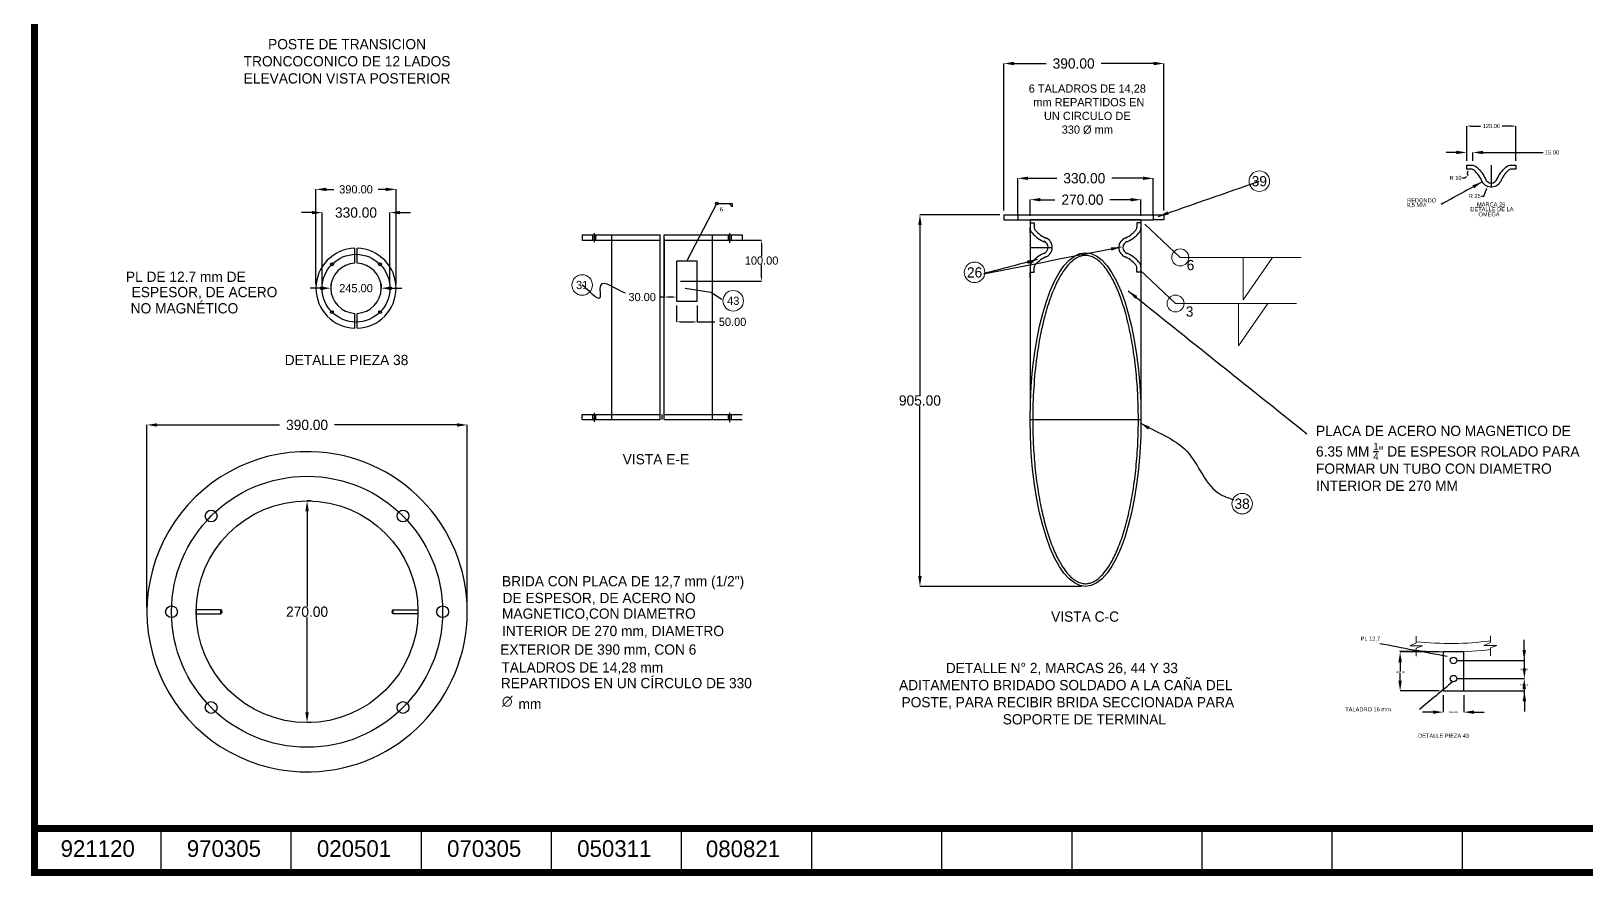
# Model space of a CAD drawing. Header units: centimetres. Extents: x -3 to 132800, y -60 to 85992.
# Drawn here: x -3 to 75705, y -60 to 41090 of the extents above; entities that cross this region are included whole.
import ezdxf
from ezdxf.enums import TextEntityAlignment as Align

# ---------------------------------------------------------------- set-up
doc = ezdxf.new("R2010")
doc.units = ezdxf.units.CM
doc.header["$LTSCALE"] = 10
doc.header["$MEASUREMENT"] = 0
doc.layers.get('0').update_dxf_attribs({"linetype": 'CONTINUOUS'})
doc.layers.get('DEFPOINTS').update_dxf_attribs({"color": 2, "linetype": 'CONTINUOUS'})
for name, color, linetype in [('ACERO1', 144, 'CONTINUOUS'), ('DIM', 252, 'CONTINUOUS'), ('MARCO', 7, 'CONTINUOUS'), ('TERMINALES', 250, 'CONTINUOUS'), ('TEXTOS', 7, 'CONTINUOUS')]:
    doc.layers.add(name, color=color, linetype=linetype)
doc.styles.get("Standard").update_dxf_attribs({"font": ''})
doc.styles.get('Standard').set_extended_font_data('Zurich Ex BT')
doc.dimstyles.get("Standard").update_dxf_attribs({"dimtxt": 500, "dimasz": 500, "dimexe": 3, "dimexo": 200, "dimgap": 0.09, "dimtad": 0, "dimtih": 1, "dimtoh": 1, "dimzin": 0, "dimdsep": 46, "dimtxsty": 'Standard', "dimcen": 0.09, "dimclrd": 256, "dimclre": 256, "dimclrt": 256, "dimadec": 0, "dimazin": 0, "dimtfac": 1, "dimtofl": 0, "dimtmove": 0, "dimatfit": 3, "dimfxl": 0, "dimtolj": 1, "dimtzin": 0, "dimlwd": -1, "dimarcsym": 0})

# ---------------------------------------------------------------- blocks, each defined once
blk = doc.blocks.new('*D48')
at = {"layer": 'DEFPOINTS', "color": 0}
for p in [(68754, 8949), (69754, 8949), (69754, 7917)]:
    blk.add_point(p, dxfattribs=at)
at = {"layer": 'DIM', "lineweight": -2}
for p, q in [((68754, 8749), (68754, 7914)), ((69754, 8749), (69754, 7914))]:
    blk.add_line(p, q, dxfattribs=at)
at = {"layer": 'DIM'}
for p, q in [((68254, 7917), (67754, 7917)), ((70254, 7917), (70754, 7917))]:
    blk.add_line(p, q, dxfattribs=at)
for points in [[(68254, 8000), (68254, 7833), (68754, 7917)], [(70254, 8000), (70254, 7833), (69754, 7917)]]:
    blk.add_solid(points, dxfattribs=at)
at = {"layer": 'DIM', "insert": (69254, 7917), "char_height": 90, "attachment_point": 5}
blk.add_mtext('\\A1;1000.00', dxfattribs=at)
blk = doc.blocks.new('*D49')
at = {"layer": 'DEFPOINTS', "color": 0}
for p in [(69254, 9549), (72709, 9549), (69254, 8949)]:
    blk.add_point(p, dxfattribs=at)
at = {"layer": 'DIM'}
for p, q in [((72709, 10049), (72709, 10549)), ((72709, 8449), (72709, 7949))]:
    blk.add_line(p, q, dxfattribs=at)
at = {"layer": 'DIM', "lineweight": -2}
for p, q in [((69454, 9549), (72712, 9549)), ((69454, 8949), (72712, 8949))]:
    blk.add_line(p, q, dxfattribs=at)
at = {"layer": 'DIM'}
for points in [[(72626, 10049), (72792, 10049), (72709, 9549)], [(72626, 8449), (72792, 8449), (72709, 8949)]]:
    blk.add_solid(points, dxfattribs=at)
at = {"layer": 'DIM', "insert": (72709, 9249), "char_height": 90, "attachment_point": 5}
blk.add_mtext('\\A1;600.00', dxfattribs=at)
blk = doc.blocks.new('*D50')
at = {"layer": 'DEFPOINTS', "color": 0}
for p in [(69254, 10438), (72701, 10438), (69254, 9549)]:
    blk.add_point(p, dxfattribs=at)
at = {"layer": 'DIM'}
for p, q in [((72701, 10938), (72701, 11438)), ((72701, 9049), (72701, 8549))]:
    blk.add_line(p, q, dxfattribs=at)
at = {"layer": 'DIM', "lineweight": -2}
for p, q in [((69454, 10438), (72704, 10438)), ((69454, 9549), (72704, 9549))]:
    blk.add_line(p, q, dxfattribs=at)
at = {"layer": 'DIM'}
for points in [[(72618, 10938), (72785, 10938), (72701, 10438)], [(72618, 9049), (72785, 9049), (72701, 9549)]]:
    blk.add_solid(points, dxfattribs=at)
at = {"layer": 'DIM', "insert": (72701, 9994), "char_height": 90, "attachment_point": 5}
blk.add_mtext('\\A1;889.00', dxfattribs=at)
blk = doc.blocks.new('*D51')
at = {"layer": 'DEFPOINTS', "color": 0}
for p in [(68754, 10849), (66659, 8949), (68754, 8949)]:
    blk.add_point(p, dxfattribs=at)
at = {"layer": 'DIM', "lineweight": -2}
for p, q in [((68554, 10849), (66656, 10849)), ((68554, 8949), (66656, 8949))]:
    blk.add_line(p, q, dxfattribs=at)
at = {"layer": 'DIM'}
for p, q in [((66659, 10349), (66659, 9906)), ((66659, 9449), (66659, 9814))]:
    blk.add_line(p, q, dxfattribs=at)
for points in [[(66575, 10349), (66742, 10349), (66659, 10849)], [(66575, 9449), (66742, 9449), (66659, 8949)]]:
    blk.add_solid(points, dxfattribs=at)
at = {"layer": 'DIM', "insert": (66659, 9860), "char_height": 90, "attachment_point": 5}
blk.add_mtext('\\A1;1900.00', dxfattribs=at)
blk = doc.blocks.new('*D52')
at = {"layer": 'DEFPOINTS', "color": 0}
for p in [(54041, 32877), (48641, 31891), (54041, 31891)]:
    blk.add_point(p, dxfattribs=at)
at = {"layer": 'DIM', "lineweight": -2}
for p, q in [((48641, 32091), (48641, 32880)), ((54041, 32091), (54041, 32880))]:
    blk.add_line(p, q, dxfattribs=at)
at = {"layer": 'DIM'}
for p, q in [((49141, 32877), (49852, 32877)), ((53541, 32877), (52526, 32877))]:
    blk.add_line(p, q, dxfattribs=at)
for points in [[(49141, 32961), (49141, 32794), (48641, 32877)], [(53541, 32961), (53541, 32794), (54041, 32877)]]:
    blk.add_solid(points, dxfattribs=at)
at = {"layer": 'DIM', "insert": (51189, 32877), "char_height": 500, "attachment_point": 5}
blk.add_mtext('\\A1;270.00', dxfattribs=at)
blk = doc.blocks.new('*D53')
at = {"layer": 'DEFPOINTS', "color": 0}
for p in [(54641, 33919), (48041, 31891), (54641, 31891)]:
    blk.add_point(p, dxfattribs=at)
at = {"layer": 'DIM', "lineweight": -2}
for p, q in [((48041, 32091), (48041, 33922)), ((54641, 32091), (54641, 33922))]:
    blk.add_line(p, q, dxfattribs=at)
at = {"layer": 'DIM'}
for p, q in [((48541, 33919), (49940, 33919)), ((54141, 33919), (52622, 33919))]:
    blk.add_line(p, q, dxfattribs=at)
for points in [[(48541, 34003), (48541, 33836), (48041, 33919)], [(54141, 34003), (54141, 33836), (54641, 33919)]]:
    blk.add_solid(points, dxfattribs=at)
at = {"layer": 'DIM', "insert": (51281, 33919), "char_height": 500, "attachment_point": 5}
blk.add_mtext('\\A1;330.00', dxfattribs=at)
blk = doc.blocks.new('*D54')
at = {"layer": 'DEFPOINTS', "color": 0}
for p in [(55161, 39511), (47361, 32145), (55161, 32145)]:
    blk.add_point(p, dxfattribs=at)
at = {"layer": 'DIM', "lineweight": -2}
for p, q in [((47361, 32345), (47361, 39514)), ((55161, 32345), (55161, 39514))]:
    blk.add_line(p, q, dxfattribs=at)
at = {"layer": 'DIM'}
for p, q in [((47861, 39511), (49421, 39511)), ((54661, 39511), (52103, 39511))]:
    blk.add_line(p, q, dxfattribs=at)
for points in [[(47861, 39595), (47861, 39428), (47361, 39511)], [(54661, 39595), (54661, 39428), (55161, 39511)]]:
    blk.add_solid(points, dxfattribs=at)
at = {"layer": 'DIM', "insert": (50762, 39511), "char_height": 500, "attachment_point": 5}
blk.add_mtext('\\A1;390.00', dxfattribs=at)
blk = doc.blocks.new('*D55')
at = {"layer": 'DEFPOINTS', "color": 0}
for p in [(21235, 21906), (5635, 12806), (21235, 12806)]:
    blk.add_point(p, dxfattribs=at)
at = {"layer": 'DIM', "lineweight": -2}
for p, q in [((5635, 13006), (5635, 21909)), ((21235, 13006), (21235, 21909))]:
    blk.add_line(p, q, dxfattribs=at)
at = {"layer": 'DIM'}
for p, q in [((6135, 21906), (12095, 21906)), ((20735, 21906), (14776, 21906))]:
    blk.add_line(p, q, dxfattribs=at)
for points in [[(6135, 21989), (6135, 21823), (5635, 21906)], [(20735, 21989), (20735, 21823), (21235, 21906)]]:
    blk.add_solid(points, dxfattribs=at)
at = {"layer": 'DIM', "insert": (13435, 21906), "char_height": 500, "attachment_point": 5}
blk.add_mtext('\\A1;390.00', dxfattribs=at)
blk = doc.blocks.new('*D56')
at = {"layer": 'DEFPOINTS', "color": 0}
for p in [(72300, 36464), (69900, 34565), (72300, 34565)]:
    blk.add_point(p, dxfattribs=at)
at = {"layer": 'DIM', "lineweight": -2}
for p, q in [((69900, 34765), (69900, 36467)), ((72300, 34765), (72300, 36467))]:
    blk.add_line(p, q, dxfattribs=at)
at = {"layer": 'DIM'}
for p, q in [((70100, 36464), (70578, 36464)), ((72100, 36464), (71622, 36464))]:
    blk.add_line(p, q, dxfattribs=at)
for points in [[(70100, 36497), (70100, 36431), (69900, 36464)], [(72100, 36497), (72100, 36431), (72300, 36464)]]:
    blk.add_solid(points, dxfattribs=at)
at = {"layer": 'DIM', "insert": (71100, 36464), "char_height": 200, "attachment_point": 5}
blk.add_mtext('\\A1;120.00', dxfattribs=at)
blk = doc.blocks.new('*D57')
at = {"layer": 'DEFPOINTS', "color": 0}
for p in [(70126, 34165), (69962, 34052)]:
    blk.add_point(p, dxfattribs=at)
at = {"layer": 'DIM', "lineweight": -2}
for q in [(70126, 34166), (70126, 34165)]:
    blk.add_line((70126, 34165), q, dxfattribs=at)
at = {"layer": 'DIM'}
for p, q in [((69697, 33938), (69797, 33938)), ((69797, 33938), (69880, 33995))]:
    blk.add_line(p, q, dxfattribs=at)
at = {"layer": 'DIM', "lineweight": -2}
blk.add_arc((70126, 34165), 200, 147.29578, 215.52977, dxfattribs=at)
at = {"layer": 'DIM'}
blk.add_solid([(69870, 34009), (69889, 33981), (69962, 34052)], dxfattribs=at)
at = {"layer": 'DIM', "insert": (69359, 33938), "char_height": 200, "attachment_point": 5}
blk.add_mtext('\\A1;R 10', dxfattribs=at)
blk = doc.blocks.new('*D58')
at = {"layer": 'DEFPOINTS', "color": 0}
for p in [(70200, 35179), (69900, 34565), (70200, 34565)]:
    blk.add_point(p, dxfattribs=at)
at = {"layer": 'DIM'}
for p, q in [((69400, 35179), (68900, 35179)), ((70700, 35179), (73626, 35179))]:
    blk.add_line(p, q, dxfattribs=at)
at = {"layer": 'DIM', "lineweight": -2}
for p, q in [((69900, 34765), (69900, 35182)), ((70200, 34765), (70200, 35182))]:
    blk.add_line(p, q, dxfattribs=at)
at = {"layer": 'DIM'}
for points in [[(69400, 35262), (69400, 35095), (69900, 35179)], [(70700, 35262), (70700, 35095), (70200, 35179)]]:
    blk.add_solid(points, dxfattribs=at)
at = {"layer": 'DIM', "insert": (74047, 35179), "char_height": 200, "attachment_point": 5}
blk.add_mtext('\\A1;15.00', dxfattribs=at)
blk = doc.blocks.new('*D59')
at = {"layer": 'DEFPOINTS', "color": 0}
for p in [(70914, 33521), (71100, 33985)]:
    blk.add_point(p, dxfattribs=at)
at = {"layer": 'DIM'}
for p, q in [((70728, 33054), (70877, 33428)), ((70628, 33054), (70728, 33054))]:
    blk.add_line(p, q, dxfattribs=at)
at = {"layer": 'DIM', "lineweight": -2}
for q in [(71100, 33986), (71100, 33985)]:
    blk.add_line((71100, 33985), q, dxfattribs=at)
at = {"layer": 'DIM'}
blk.add_solid([(70862, 33434), (70893, 33422), (70914, 33521)], dxfattribs=at)
at = {"layer": 'DIM', "insert": (70292, 33054), "char_height": 200, "attachment_point": 5}
blk.add_mtext('\\A1;R 25', dxfattribs=at)
blk = doc.blocks.new('*D64')
at = {"layer": 'DEFPOINTS', "color": 0}
for p in [(31424, 30911), (31424, 28911), (35567, 28911)]:
    blk.add_point(p, dxfattribs=at)
at = {"layer": 'DIM', "lineweight": -2}
for p, q in [((31624, 30911), (35570, 30911)), ((31624, 28911), (35570, 28911))]:
    blk.add_line(p, q, dxfattribs=at)
at = {"layer": 'DIM'}
for p, q in [((35567, 30711), (35567, 30115)), ((35567, 29111), (35567, 29708))]:
    blk.add_line(p, q, dxfattribs=at)
for points in [[(35533, 30711), (35600, 30711), (35567, 30911)], [(35533, 29111), (35600, 29111), (35567, 28911)]]:
    blk.add_solid(points, dxfattribs=at)
at = {"layer": 'DIM', "insert": (35567, 29911), "char_height": 400, "attachment_point": 5}
blk.add_mtext('\\A1;100.00', dxfattribs=at)
blk = doc.blocks.new('*D65')
at = {"layer": 'DEFPOINTS', "color": 0}
for p in [(31424, 27931), (32424, 27931), (32424, 26925)]:
    blk.add_point(p, dxfattribs=at)
at = {"layer": 'DIM', "lineweight": -2}
for p, q in [((31424, 27731), (31424, 26922)), ((32424, 27731), (32424, 26922))]:
    blk.add_line(p, q, dxfattribs=at)
at = {"layer": 'DIM'}
for p, q in [((31624, 26925), (32224, 26925)), ((32424, 26925), (33286, 26925))]:
    blk.add_line(p, q, dxfattribs=at)
for points in [[(31624, 26958), (31624, 26891), (31424, 26925)], [(32224, 26958), (32224, 26891), (32424, 26925)]]:
    blk.add_solid(points, dxfattribs=at)
at = {"layer": 'DIM', "insert": (34155, 26925), "char_height": 400, "attachment_point": 5}
blk.add_mtext('\\A1;50.00', dxfattribs=at)
blk = doc.blocks.new('*D66')
at = {"layer": 'DEFPOINTS', "color": 0}
for p in [(30824, 31165), (30824, 28134), (31424, 27931)]:
    blk.add_point(p, dxfattribs=at)
at = {"layer": 'DIM', "lineweight": -2}
for p, q in [((30824, 30965), (30824, 28131)), ((31424, 28131), (31424, 28137))]:
    blk.add_line(p, q, dxfattribs=at)
at = {"layer": 'DIM'}
for p, q in [((30824, 28134), (30624, 28134)), ((31224, 28134), (31024, 28134))]:
    blk.add_line(p, q, dxfattribs=at)
for points in [[(31024, 28168), (31024, 28101), (30824, 28134)], [(31224, 28168), (31224, 28101), (31424, 28134)]]:
    blk.add_solid(points, dxfattribs=at)
at = {"layer": 'DIM', "insert": (29752, 28134), "char_height": 400, "attachment_point": 5}
blk.add_mtext('\\A1;30.00', dxfattribs=at)
blk = doc.blocks.new('*D85')
at = {"layer": 'DEFPOINTS', "color": 0}
for p in [(13435, 18206), (13435, 7406), (13435, 7406)]:
    blk.add_point(p, dxfattribs=at)
at = {"layer": 'DIM', "lineweight": -2}
for p, q in [((13635, 18206), (13438, 18206)), ((13635, 7406), (13438, 7406))]:
    blk.add_line(p, q, dxfattribs=at)
at = {"layer": 'DIM'}
for p, q in [((13435, 17706), (13435, 13060)), ((13435, 7906), (13435, 12551))]:
    blk.add_line(p, q, dxfattribs=at)
for points in [[(13352, 17706), (13519, 17706), (13435, 18206)], [(13352, 7906), (13519, 7906), (13435, 7406)]]:
    blk.add_solid(points, dxfattribs=at)
at = {"layer": 'DIM', "insert": (13435, 12806), "char_height": 500, "attachment_point": 5}
blk.add_mtext('\\A1;270.00', dxfattribs=at)
blk = doc.blocks.new('*D86')
at = {"layer": 'DEFPOINTS', "color": 0}
for p in [(17768, 33380), (13868, 28566), (17768, 28566)]:
    blk.add_point(p, dxfattribs=at)
at = {"layer": 'DIM', "lineweight": -2}
for p, q in [((13868, 28766), (13868, 33383)), ((17768, 28766), (17768, 33383))]:
    blk.add_line(p, q, dxfattribs=at)
at = {"layer": 'DIM'}
for p, q in [((14368, 33380), (14745, 33380)), ((17268, 33380), (16890, 33380))]:
    blk.add_line(p, q, dxfattribs=at)
for points in [[(14368, 33464), (14368, 33297), (13868, 33380)], [(17268, 33464), (17268, 33297), (17768, 33380)]]:
    blk.add_solid(points, dxfattribs=at)
at = {"layer": 'DIM', "insert": (15818, 33380), "char_height": 400, "attachment_point": 5}
blk.add_mtext('\\A1;390.00', dxfattribs=at)
blk = doc.blocks.new('*D87')
at = {"layer": 'DEFPOINTS', "color": 0}
for p in [(14593, 28566), (17043, 28566), (17043, 28566)]:
    blk.add_point(p, dxfattribs=at)
at = {"layer": 'DIM'}
for p, q in [((14093, 28566), (13593, 28566)), ((17543, 28566), (18043, 28566))]:
    blk.add_line(p, q, dxfattribs=at)
at = {"layer": 'DIM', "lineweight": -2}
for p, q in [((14593, 28766), (14593, 28569)), ((17043, 28766), (17043, 28569))]:
    blk.add_line(p, q, dxfattribs=at)
at = {"layer": 'DIM'}
for points in [[(14093, 28650), (14093, 28483), (14593, 28566)], [(17543, 28650), (17543, 28483), (17043, 28566)]]:
    blk.add_solid(points, dxfattribs=at)
at = {"layer": 'DIM', "insert": (15818, 28566), "char_height": 400, "attachment_point": 5}
blk.add_mtext('\\A1;245.00', dxfattribs=at)
blk = doc.blocks.new('*D88')
at = {"layer": 'DEFPOINTS', "color": 0}
for p in [(17468, 32248), (14168, 28566), (17468, 28566)]:
    blk.add_point(p, dxfattribs=at)
at = {"layer": 'DIM'}
for p, q in [((13668, 32248), (13168, 32248)), ((17968, 32248), (18468, 32248))]:
    blk.add_line(p, q, dxfattribs=at)
at = {"layer": 'DIM', "lineweight": -2}
for p, q in [((14168, 28766), (14168, 32251)), ((17468, 28766), (17468, 32251))]:
    blk.add_line(p, q, dxfattribs=at)
at = {"layer": 'DIM'}
for points in [[(13668, 32331), (13668, 32165), (14168, 32248)], [(17968, 32331), (17968, 32165), (17468, 32248)]]:
    blk.add_solid(points, dxfattribs=at)
at = {"layer": 'DIM', "insert": (15818, 32248), "char_height": 500, "attachment_point": 5}
blk.add_mtext('\\A1;330.00', dxfattribs=at)
blk = doc.blocks.new('*D89')
at = {"layer": 'DEFPOINTS', "color": 0}
for p in [(47361, 32145), (43277, 14045), (51341, 14045)]:
    blk.add_point(p, dxfattribs=at)
at = {"layer": 'DIM', "lineweight": -2}
for p, q in [((47161, 32145), (43274, 32145)), ((51141, 14045), (43274, 14045))]:
    blk.add_line(p, q, dxfattribs=at)
at = {"layer": 'DIM'}
for p, q in [((43277, 31645), (43277, 23349)), ((43277, 14545), (43277, 22841))]:
    blk.add_line(p, q, dxfattribs=at)
for points in [[(43194, 31645), (43361, 31645), (43277, 32145)], [(43194, 14545), (43361, 14545), (43277, 14045)]]:
    blk.add_solid(points, dxfattribs=at)
at = {"layer": 'DIM', "insert": (43277, 23095), "char_height": 500, "attachment_point": 5}
blk.add_mtext('\\A1;905.00', dxfattribs=at)
blk = doc.blocks.new('Marco y Logo')
at = {"layer": 'MARCO', "linetype": 'Continuous'}
for p, q in [((6313, 2253), (6313, 112)), ((12649, 2253), (12649, 112)), ((18986, 2253), (18986, 112)), ((25323, 2253), (25323, 112)), ((31659, 2253), (31659, 112)), ((37996, 2253), (37996, 112)), ((44332, 2253), (44332, 112)), ((50669, 2253), (50669, 112)), ((57005, 2253), (57005, 112)), ((63342, 2253), (63342, 112)), ((69678, 2253), (69678, 112))]:
    blk.add_line(p, q, dxfattribs=at)
at = {"layer": 'MARCO', "linetype": 'Continuous', "const_width": 344}
blk.add_lwpolyline([(132628, 112), (132628, 85821), (169, 85821), (169, 112)], close=True, dxfattribs=at)
blk.add_lwpolyline([(101579, 2253), (169, 2253)], dxfattribs=at)
at = {"layer": 'TEXTOS'}
for s, p in [('921120', (3241, 867)), ('970305', (9385, 867)), ('020501', (15721, 867)), ('070305', (22058, 867)), ('050311', (28395, 867))]:
    blk.add_text(s, height=809.8, dxfattribs=at).set_placement(p, align=Align.CENTER)

msp = doc.modelspace()

# ---------------------------------------------------------------- linework, layer by layer
at = {"lineweight": 5}
for p, q in [((59013.78, 30067.83), (59013.78, 28007.067)), ((59013.78, 28007.067), (60447.646, 30067.83)), ((58783.923, 27820.875), (58783.923, 25760.112)), ((58783.923, 25760.112), (60217.79, 27820.875)), ((67541.025, 10879.551), (66624.889, 10879.551))]:
    msp.add_line(p, q, dxfattribs=at)
for points in [[(54230.128, 31686.038), (55955.169, 30067.83), (61837.105, 30067.83)], [(54000.271, 29439.083), (55725.313, 27820.875), (61607.248, 27820.875)]]:
    msp.add_lwpolyline(points, dxfattribs=at)
for centre in [(55955.169, 30067.83), (55725.313, 27820.875)]:
    msp.add_circle(centre, 412.82, dxfattribs=at)
at = {"layer": 'ACERO1'}
for p, q in [((71099.637, 34565.486), (71099.637, 33485.486)), ((71099.637, 33985.486), (71099.637, 33485.486)), ((71099.637, 33735.486), (71099.637, 33485.486)), ((47361.348, 32145), (55161.348, 32145)), ((47361.348, 32145), (47361.348, 31891)), ((47361.348, 31891), (48041.348, 31891)), ((48041.348, 32145), (54641.348, 32145)), ((48041.348, 32145), (48041.348, 31891)), ((48041.348, 31891), (54641.348, 31891)), ((54041.348, 31891), (48641.348, 31891)), ((48641.348, 31891), (48641.348, 23095)), ((54041.348, 31891), (54041.348, 23095)), ((54641.348, 32145), (54641.348, 31891)), ((55161.348, 31891), (54641.348, 31891)), ((55161.348, 32145), (55161.348, 31891)), ((26824.162, 31165.41), (30624.162, 31165.41)), ((26824.162, 31165.41), (26824.162, 30911.41)), ((27352.762, 30911.41), (27352.762, 31165.41)), ((27424.162, 30805.387), (27424.162, 31245.414)), ((27495.562, 30911.41), (27495.562, 31165.41)), ((28274.162, 22165.41), (28274.162, 31165.41)), ((30624.162, 22165.41), (30624.162, 31165.41)), ((30824.162, 31165.41), (34624.162, 31165.41)), ((30824.162, 22165.41), (30824.162, 31165.41)), ((30824.162, 31165.41), (31424.162, 31165.41)), ((33174.162, 22165.41), (33174.162, 31165.41)), ((33952.762, 30911.41), (33952.762, 31165.41)), ((34024.162, 30782.749), (34024.162, 31248.392)), ((34095.562, 30911.41), (34095.562, 31165.41)), ((34624.162, 31165.41), (34624.162, 30911.41)), ((48641.348, 31748.743), (48841.348, 31748.743)), ((48641.348, 31264.247), (48641.348, 31491)), ((48841.348, 31748.743), (48841.348, 31521.99)), ((54041.348, 31748.743), (53841.348, 31748.743)), ((53841.348, 31748.743), (53841.348, 31521.99)), ((15767.772, 29790.431), (15767.772, 30515.811)), ((15867.772, 29790.431), (15867.772, 30515.811)), ((26824.162, 30911.41), (30624.162, 30911.41)), ((30824.162, 30911.41), (34624.162, 30911.41)), ((48641.348, 30548.743), (49721.348, 30548.743)), ((49221.348, 30548.743), (49721.348, 30548.743)), ((49471.348, 30548.743), (49721.348, 30548.743)), ((32424.162, 29891.41), (31424.162, 29891.41)), ((31424.162, 29891.41), (31424.162, 27931.41)), ((32424.162, 27931.41), (32424.162, 29891.41)), ((48841.348, 29348.743), (48841.348, 29575.496)), ((53841.348, 29348.743), (53841.348, 29575.496)), ((48641.348, 29348.743), (48841.348, 29348.743)), ((48641.348, 29091), (48641.348, 29317.753)), ((48641.348, 29091), (48641.348, 29317.753)), ((54041.348, 29348.743), (53841.348, 29348.743)), ((15767.772, 26617.093), (15767.772, 27342.473)), ((15867.772, 26617.093), (15867.772, 27342.473)), ((31424.162, 27931.41), (32424.162, 27931.41)), ((26824.162, 22419.41), (30624.162, 22419.41)), ((26824.162, 22165.41), (26824.162, 22419.41)), ((26824.162, 22165.41), (30624.162, 22165.41)), ((27352.762, 22165.41), (27352.762, 22419.41)), ((27424.162, 22061.151), (27424.162, 22501.178)), ((27495.562, 22165.41), (27495.562, 22419.41)), ((30824.162, 22419.41), (34624.162, 22419.41)), ((30824.162, 22165.41), (34624.162, 22165.41)), ((33952.762, 22165.41), (33952.762, 22419.41)), ((34024.162, 22035.535), (34024.162, 22501.178)), ((34095.562, 22165.41), (34095.562, 22419.41)), ((68754.283, 10849.108), (68754.283, 8949.108)), ((69754.283, 10849.108), (68754.283, 10849.108)), ((69754.283, 8949.108), (69754.283, 10849.108)), ((68754.283, 8949.108), (69754.283, 8949.108))]:
    msp.add_line(p, q, dxfattribs=at)
at = {"layer": 'ACERO1', "color": 0}
msp.add_line((13435.297, 12805.701), (13435.297, 12805.701), dxfattribs=at)
at = {"layer": 'ACERO1', "lineweight": 5}
for p, q in [((67447.396, 11612.992), (67447.396, 11291.807)), ((71059.077, 11628.286), (71059.077, 11307.101)), ((67447.396, 11291.807), (67126.017, 11154.157)), ((67126.017, 11154.157), (67753.47, 11154.157)), ((67753.47, 11154.157), (67447.396, 11031.801)), ((67447.396, 11031.801), (67447.396, 10649.438)), ((71059.077, 11307.101), (70737.699, 11169.451)), ((70737.699, 11169.451), (71365.152, 11169.451)), ((71365.152, 11169.451), (71059.077, 11047.095)), ((71059.077, 11047.095), (71059.077, 10664.732))]:
    msp.add_line(p, q, dxfattribs=at)
at = {"layer": 'ACERO1'}
msp.add_lwpolyline([(70259.55, 34314.711, 0.184183777), (70126.39, 34365.486), (69899.637, 34365.486), (69899.637, 34565.486), (70199.637, 34565.486, -0.092358496), (70392.711, 34463.937, -0.102840904), (70813.395, 33895.677, 0.734312933), (71385.878, 33895.677, -0.102840904), (71806.562, 34463.937, -0.184183777), (72072.883, 34565.486), (72299.637, 34565.486), (72299.637, 34365.486), (72072.883, 34365.486, 0.184183777), (71939.723, 34314.711, 0.101061817), (71572.049, 33821.697, -0.653279237), (70659.213, 33748.786, 0.114164453), (70259.55, 34314.711)], format="xyb", dxfattribs=at)
for centre, radius in [((15817.772, 28566.452), 1650), ((14650.134, 29732.266), 71.4), ((16985.41, 29732.266), 71.4), ((14167.772, 28566.452), 71.4), ((17467.772, 28566.452), 71.4), ((14650.134, 27400.639), 71.4), ((16985.41, 27400.639), 71.4), ((13435.297, 12805.701), 6600), ((13435.297, 12805.701), 5400), ((8764.744, 17468.955), 285.6), ((18105.849, 17468.955), 285.6), ((6835.297, 12805.701), 285.6), ((20035.297, 12805.701), 285.6), ((69254.283, 10438.108), 160), ((69254.283, 9549.108), 160), ((8764.744, 8142.447), 285.6), ((18105.849, 8142.447), 285.6)]:
    msp.add_circle(centre, radius, dxfattribs=at)
for centre, radius, start, end in [((49041.348, 31521.99), 400, 180, 221.74397206), ((50038.869, 32412.122), 1736.93, 221.74397206, 247.795746), ((49041.348, 31521.99), 200, 180, 221.74397206), ((50038.869, 32412.122), 1536.93, 221.74397206, 247.795746), ((52643.828, 32412.122), 1536.93, 292.204254, 318.25602794), ((52643.828, 32412.122), 1736.93, 292.204254, 318.25602794), ((53641.348, 31521.99), 200, 318.25602794, 0), ((53641.348, 31521.99), 400, 318.25602794, 0), ((15817.772, 28566.452), 1950, 91.46928358, 268.53071642), ((15817.772, 28566.452), 1950, 271.46928358, 88.53071642), ((50038.869, 28685.364), 1736.93, 112.204254, 138.25602794), ((49206.134, 30559.916), 315.413, 289.44926856, 70.55073144), ((49214.025, 30553.955), 507.35, 289.71042509, 67.05262338), ((53461.348, 30548.743), 500, 109.12181916, 250.87818084), ((53461.348, 30548.743), 300, 107.41936115, 252.58063885), ((52643.828, 28685.364), 1736.93, 41.74397206, 67.795746), ((15817.772, 28566.452), 1225, 92.33925307, 267.66074693), ((15817.772, 28566.452), 1225, 272.33925307, 87.66074693), ((49041.348, 29575.496), 400, 138.25602794, 180), ((49041.348, 29580.93), 200, 138.25602794, 180), ((50038.869, 28685.364), 1536.93, 112.204254, 138.25602794), ((52643.828, 28685.364), 1536.93, 41.74397206, 67.795746), ((53641.348, 29575.496), 200, 0, 41.74397206), ((53641.348, 29575.496), 400, 0, 41.74397206), ((13435.297, 12805.701), 7800, 88.53071642, 271.46928358), ((13435.297, 12805.701), 7800, 271.46928358, 88.53071642)]:
    msp.add_arc(centre, radius, start, end, dxfattribs=at)
at = {"layer": 'ACERO1', "lineweight": 5}
for radius, start, end in [(15606.16, 263.95780635, 277.24808701), (16019.112, 264.11412374, 277.06027657)]:
    msp.add_arc((69090.113, 26867.378), radius, start, end, dxfattribs=at)
at = {"layer": 'ACERO1'}
msp.add_ellipse((51341.348, 22168), major_axis=(0, -8123.098), ratio=0.332385481, dxfattribs=at)
msp.add_open_spline([(51341.348, 30164), (51414.529, 30164), (51487.755, 30153.643), (51635.839, 30111.319), (51710.711, 30079.284), (51861.891, 29992.08), (51938.158, 29936.892), (52090.709, 29802.856), (52166.971, 29724.021), (52318.01, 29543.126), (52392.784, 29441.078), (52539.599, 29214.72), (52611.643, 29090.415), (52793.101, 28741.812), (52899.666, 28501.574), (53100.169, 27974.118), (53194.115, 27686.904), (53366.904, 27072.349), (53445.751, 26745.012), (53586.382, 26057.854), (53648.168, 25698.039), (53753.191, 24954.226), (53796.427, 24570.234), (53863.326, 23786.876), (53886.988, 23387.514), (53914.18, 22582.543), (53917.711, 22176.94), (53904.559, 21368.746), (53887.876, 20966.161), (53834.688, 20173.201), (53798.182, 19782.831), (53706.212, 19023.24), (53650.747, 18654.024), (53522.186, 17945.239), (53449.089, 17605.675), (53287.058, 16964.085), (53198.123, 16662.063), (53006.709, 16102.699), (52904.224, 15845.361), (52688.614, 15381.631), (52575.473, 15175.251), (52367.186, 14856.587), (52273.345, 14733.626), (52083.934, 14524.172), (51988.386, 14437.715), (51821.186, 14317.802), (51749.313, 14276.595), (51607.106, 14214.524), (51536.796, 14193.623), (51397.232, 14170.869), (51327.932, 14168.972), (51188.689, 14183.976), (51118.687, 14200.91), (50977.08, 14254.764), (50905.488, 14291.729), (50761.322, 14386.754), (50688.778, 14444.818), (50543.999, 14582.243), (50471.776, 14661.594), (50328.885, 14841.105), (50258.217, 14941.257), (50079.711, 15224.611), (49973.798, 15422.533), (49771.55, 15863.37), (49675.205, 16106.277), (49494.5, 16631.829), (49410.135, 16914.471), (49255.321, 17513.553), (49184.87, 17829.99), (49059.423, 18490.13), (49004.426, 18833.829), (48911.058, 19541.465), (48872.688, 19905.397), (48813.379, 20646.096), (48792.44, 21022.86), (48764.126, 21917.691), (48764.336, 22437.948), (48797.788, 23468.646), (48831.031, 23979.064), (48929.269, 24970.99), (48994.265, 25452.478), (49153.477, 26368.439), (49247.694, 26802.895), (49442.912, 27538.044), (49539.856, 27848.861), (49748.229, 28418.977), (49859.668, 28678.27), (50074.066, 29100.206), (50175.382, 29271.742), (50382.75, 29570.65), (50488.806, 29697.987), (50674.471, 29879.582), (50753.822, 29944.221), (50911.424, 30048.264), (50989.629, 30087.674), (51144.139, 30142.636), (51220.433, 30158.261), (51311.415, 30163.564), (51326.382, 30164), (51341.348, 30164)], degree=3, knots=[0, 0, 0, 0, 0.094715215, 0.094715215, 0.18943043, 0.18943043, 0.284145645, 0.284145645, 0.37886086, 0.37886086, 0.473576075, 0.473576075, 0.568291289, 0.568291289, 0.718494948, 0.718494948, 0.868698607, 0.868698607, 1.018902265, 1.018902265, 1.169105924, 1.169105924, 1.319309582, 1.319309582, 1.469513241, 1.469513241, 1.6197169, 1.6197169, 1.769920558, 1.769920558, 1.920124217, 1.920124217, 2.070327875, 2.070327875, 2.220531534, 2.220531534, 2.370735192, 2.370735192, 2.520938851, 2.520938851, 2.67114251, 2.67114251, 2.789358713, 2.789358713, 2.907574916, 2.907574916, 2.997514821, 2.997514821, 3.087454726, 3.087454726, 3.177394631, 3.177394631, 3.267334535, 3.267334535, 3.35727444, 3.35727444, 3.447214345, 3.447214345, 3.53715425, 3.53715425, 3.627094154, 3.627094154, 3.768577711, 3.768577711, 3.910061267, 3.910061267, 4.051544824, 4.051544824, 4.193028381, 4.193028381, 4.334511937, 4.334511937, 4.475995494, 4.475995494, 4.61747905, 4.61747905, 4.809725521, 4.809725521, 5.001971991, 5.001971991, 5.194218461, 5.194218461, 5.386464932, 5.386464932, 5.545184082, 5.545184082, 5.703903233, 5.703903233, 5.836381659, 5.836381659, 5.968860086, 5.968860086, 6.067178212, 6.067178212, 6.165496339, 6.165496339, 6.263814466, 6.263814466, 6.283185307, 6.283185307, 6.283185307, 6.283185307], dxfattribs=at)
at = {"layer": 'DIM'}
msp.add_line((30724.162, 22165.41), (30724.162, 22419.41), dxfattribs=at)
at = {"layer": 'DIM', "color": 0}
for points in [[(9239.827, 12903.694), (8035.297, 12903.694), (8035.297, 12707.708), (9239.827, 12707.708)], [(17630.766, 12903.694), (18835.297, 12903.694), (18835.297, 12707.708), (17630.766, 12707.708)]]:
    msp.add_lwpolyline(points, close=True, dxfattribs=at)
for centre, start, end in [((9197.293, 12805.701), 293.46336317, 66.53663683), ((17673.3, 12805.701), 113.46336317, 246.53663683)]:
    msp.add_arc(centre, 106.826, start, end, dxfattribs=at)
at = {"layer": 'TERMINALES'}
msp.add_line((48641.348, 22168), (54041.348, 22168), dxfattribs=at)
at = {"layer": 'TEXTOS'}
for p, q in [((34141.902, 32526.657), (33987.877, 32694.442)), ((34141.902, 32694.442), (34141.902, 32526.657))]:
    msp.add_line(p, q, dxfattribs=at)
at = {"layer": 'TEXTOS', "lineweight": 5}
for centre in [(59801.662, 33780.717), (45937.749, 29337.244), (26830.597, 28721.792), (34186.293, 27953.483), (58965.888, 18070.512)]:
    msp.add_circle(centre, 500, dxfattribs=at)
at = {"layer": 'TEXTOS'}
msp.add_circle((33382.066, 32694.442), 67.005, dxfattribs=at)

# ---------------------------------------------------------------- block references
at = {"layer": 'TEXTOS', "color": 0}
msp.add_blockref('Marco y Logo', (0, 0), dxfattribs=at)
msp.add_blockref('Marco y Logo', (0, 0), dxfattribs=at)

# ---------------------------------------------------------------- texts
for s, height, p in [('9,5 MM', 200, (66993.074, 32518.143)), ('REDONDO ', 200, (67001.029, 32742.826)), ('MARCA 26', 200, (70402.014, 32544.121)), ('DETALLE DE LA ', 200, (70077.403, 32313.771)), ('OMEGA', 200, (70473.034, 32066.768)), ('PL DE 12.7 mm DE ', 500, (4613.159, 28873.155)), ('ESPESOR, DE ACERO ', 500, (4892.269, 28128.753)), ('NO MAGNÉTICO', 500, (4845.751, 27337.826)), ('DETALLE PIEZA 38', 500, (12346.418, 24820.817)), ('PL 12,7', 200, (64735.08, 11392.614)), ('TALADRO 16 mm', 200, (63984.056, 7954.5))]:
    msp.add_text(s, height=height).set_placement(p)
at = {"lineweight": 5}
for s, p in [('6', (56264.797, 29442.48)), ('3', (56222.92, 27180.811))]:
    msp.add_text(s, height=500, dxfattribs=at).set_placement(p)
at = {"layer": 'ACERO1', "color": 0, "char_height": 500, "attachment_point": 1}
for s, insert, width in [('\\A1;PLACA DE ACERO NO MAGNETICO DE 6.35 MM {\\H0.7x;\\S1/4;}" DE ESPESOR ROLADO PARA FORMAR UN TUBO CON DIAMETRO INTERIOR DE 270 MM', (62563.917, 21868.208), 12906.62967), ('\\A1;\\pi7508.5;VISTA C-C\\P\\pi9520.4;\\P\\P\\pi2377.5;DETALLE N° 2, MARCAS 26, 44 Y 33 \\P\\pi103.71;ADITAMENTO BRIDADO SOLDADO A LA CAÑA DEL \\P\\pi222.76;POSTE, PARA RECIBIR BRIDA SECCIONADA PARA \\P\\pi5151.3;SOPORTE DE TERMINAL ', (42157.688, 12819.302), 19040.75992)]:
    msp.add_mtext(s, dxfattribs=dict(at, insert=insert, width=width))
at = {"layer": 'TEXTOS', "lineweight": 5}
for s, height, p in [('39', 500, (59801.662, 33780.717)), ('6', 200, (33605.968, 32407.311)), ('26', 500, (45937.749, 29337.244)), ('31', 400, (26830.597, 28721.792)), ('43', 400, (34186.293, 27953.483)), ('38', 500, (58965.888, 18070.512))]:
    msp.add_text(s, height=height, dxfattribs=at).set_placement(p, align=Align.MIDDLE)
at = {"layer": 'TEXTOS'}
for s, height, p in [('VISTA E-E', 500, (28804.98, 19984.756)), ('BRIDA CON PLACA DE 12,7 mm (1/2") ', 500, (22926.511, 14045.768)), ('DE ESPESOR, DE ACERO NO ', 500, (22954.708, 13227.946)), ('MAGNETICO,CON DIAMETRO ', 500, (22926.511, 12466.524)), ('INTERIOR DE 270 mm, DIAMETRO ', 500, (22926.511, 11620.5)), ('EXTERIOR DE 390 mm, CON 6 ', 500, (22841.921, 10718.075)), ('TALADROS DE 14,28 mm ', 500, (22898.314, 9843.85)), ('REPARTIDOS EN UN CÍRCULO DE 330 ', 500, (22870.118, 9082.429)), ('∅', 500, (22924.589, 8205.984)), (' mm', 500, (23544.916, 8064.98)), ('DETALLE PIEZA 43', 200, (67531.978, 6666.53))]:
    msp.add_text(s, height=height, dxfattribs=at).set_placement(p)
msp.add_text('080821', height=809.8469, dxfattribs=at).set_placement((34662.048, 855.436), align=Align.CENTER)
at = {"layer": 'TEXTOS', "lineweight": 5, "attachment_point": 5}
for s, insert, char_height in [('\\A1;POSTE DE TRANSICION \\PTRONCOCONICO DE 12 LADOS \\PELEVACION VISTA POSTERIOR', (15381.983, 39617.261), 500), ('\\A1;6 TALADROS DE 14,28\\P mm REPARTIDOS EN\\PUN CIRCULO DE\\P330 %%C mm', (51427.43, 37284.401), 400)]:
    msp.add_mtext(s, dxfattribs=dict(at, insert=insert, char_height=char_height))

# ---------------------------------------------------------------- dimensions: what is measured, and where the dimension line sits
at = {"layer": 'DIM'}
for base, p1, p2, text, override, picture, middle in [((55161.348, 39511.407), (47361.348, 32145), (55161.348, 32145), '390.00', {"dimtxt": 500}, '*D54', (50762.172, 39511.407)), ((72299.637, 36463.875), (69899.637, 34565.486), (72299.637, 34565.486), '120.00', {"dimtxt": 200, "dimasz": 200}, '*D56', (71099.637, 36463.875)), ((70199.637, 35178.656), (69899.637, 34565.486), (70199.637, 34565.486), '15.00', {"dimtxt": 200}, '*D58', (74047.256, 35178.656)), ((54641.348, 33919.383), (48041.348, 31891), (54641.348, 31891), '330.00', {"dimtxt": 500}, '*D53', (51281.022, 33919.383)), ((54041.348, 32877.252), (48641.348, 31891), (54041.348, 31891), '270.00', {"dimtxt": 500}, '*D52', (51189.083, 32877.252)), ((30824.162, 28134.35), (31424.162, 27931.41), (30824.162, 31165.41), '30.00', {"dimtxt": 400, "dimasz": 200}, '*D66', (29752.072, 28134.35)), ((17042.772, 28566.452), (14592.772, 28566.452), (17042.772, 28566.452), '245.00', {"dimtxt": 400}, '*D87', (15817.772, 28566.452)), ((32424.162, 26924.699), (31424.162, 27931.41), (32424.162, 27931.41), '50.00', {"dimtxt": 400, "dimasz": 200}, '*D65', (34154.599, 26924.699)), ((21235.297, 21906.069), (5635.297, 12805.701), (21235.297, 12805.701), '390.00', {"dimtxt": 500}, '*D55', (13435.297, 21906.069))]:
    dim = msp.add_linear_dim(base=base, p1=p1, p2=p2, text=text, dimstyle='Standard', override=override, dxfattribs=at)
    dim.commit()
    dim.dimension.update_dxf_attribs({"geometry": picture, "text_midpoint": middle, "dimtype": 160})
dim = msp.add_radius_dim(center=(70126.39, 34165.486), mpoint=(69961.902, 34051.715), text='R 10', dimstyle='Standard', override={"dimtxt": 200, "dimasz": 100}, dxfattribs=at)
dim.commit()
dim.dimension.update_dxf_attribs({"geometry": '*D57', "text_midpoint": (69359.358, 33937.944)})
dim = msp.add_linear_dim(base=(17767.772, 33380.493), p1=(13867.772, 28566.452), p2=(17767.772, 28566.452), text='390.00', dimstyle='Standard', override={"dimtxt": 400}, dxfattribs=at)
dim.commit()
dim.dimension.update_dxf_attribs({"geometry": '*D86', "text_midpoint": (15817.772, 33380.493)})
dim = msp.add_radius_dim(center=(71099.637, 33985.486), mpoint=(70914.498, 33521.025), text='R 25', dimstyle='Standard', override={"dimtxt": 200, "dimasz": 100}, dxfattribs=at)
dim.commit()
dim.dimension.update_dxf_attribs({"geometry": '*D59', "text_midpoint": (70292.322, 33054.185), "dimtype": 164})
at = {"layer": 'DIM', "color": 0}
dim = msp.add_linear_dim(base=(17467.772, 32247.926), p1=(14167.772, 28566.452), p2=(17467.772, 28566.452), text='330.00', dimstyle='Standard', override={"dimtxt": 500}, dxfattribs=at)
dim.commit()
dim.dimension.update_dxf_attribs({"geometry": '*D88', "text_midpoint": (15817.772, 32247.926)})
dim = msp.add_linear_dim(base=(43277.466, 14044.901), p1=(47361.348, 32145), p2=(51341.349, 14044.901), angle=90, text='905.00', dimstyle='Standard', dxfattribs=at)
dim.commit()
dim.dimension.update_dxf_attribs({"geometry": '*D89', "text_midpoint": (43277.466, 23094.951)})
at = {"layer": 'DIM'}
dim = msp.add_linear_dim(base=(35566.599, 28911.41), p1=(31424.162, 30911.41), p2=(31424.162, 28911.41), angle=90, text='100.00', dimstyle='Standard', override={"dimtxt": 400, "dimasz": 200}, dxfattribs=at)
dim.commit()
dim.dimension.update_dxf_attribs({"geometry": '*D64', "text_midpoint": (35566.599, 29911.41)})
at = {"layer": 'DIM', "color": 0}
dim = msp.add_linear_dim(base=(13435.297, 7405.701), p1=(13435.297, 18205.701), p2=(13435.297, 7405.701), angle=90, text='270.00', dimstyle='Standard', override={"dimtxt": 500}, dxfattribs=at)
dim.commit()
dim.dimension.update_dxf_attribs({"geometry": '*D85', "text_midpoint": (13435.297, 12805.701), "dimtype": 160})
at = {"layer": 'DIM'}
dim = msp.add_linear_dim(base=(72701.483, 10438.108), p1=(69254.283, 9549.108), p2=(69254.283, 10438.108), angle=90, dimstyle='Standard', override={"dimtxt": 90}, dxfattribs=at)
dim.commit()
dim.dimension.update_dxf_attribs({"geometry": '*D50', "text_midpoint": (72701.483, 9993.608)})
for base, p1, p2, picture, middle in [((66658.503, 8949.108), (68754.283, 10849.108), (68754.283, 8949.108), '*D51', (66658.503, 9860.281)), ((72708.876, 9549.108), (69254.283, 8949.108), (69254.283, 9549.108), '*D49', (72708.876, 9249.108))]:
    dim = msp.add_linear_dim(base=base, p1=p1, p2=p2, angle=90, dimstyle='Standard', override={"dimtxt": 90}, dxfattribs=at)
    dim.commit()
    dim.dimension.update_dxf_attribs({"geometry": picture, "text_midpoint": middle, "dimtype": 160})
dim = msp.add_linear_dim(base=(69754.283, 7916.538), p1=(68754.283, 8949.108), p2=(69754.283, 8949.108), dimstyle='Standard', override={"dimtxt": 90}, dxfattribs=at)
dim.commit()
dim.dimension.update_dxf_attribs({"geometry": '*D48', "text_midpoint": (69254.283, 7916.538), "dimtype": 160})

# ---------------------------------------------------------------- leaders
at = {"layer": 'TEXTOS', "color": 0, "path_type": 1}
for points, override in [([(54890.235, 32063.683), (59801.662, 33780.717)], {"dimasz": 500, "dimgap": 0.09, "dimtad": 0}), ([(70659.213, 33748.786), (68661.594, 32649.748)], {"dimgap": 0.09, "dimtad": 0}), ([(53081.443, 30572.773), (46372.337, 29244.559)], {"dimasz": 500, "dimgap": 0.09, "dimtad": 0}), ([(48984.538, 29957.08), (46408.871, 29281.098)], {"dimasz": 500, "dimgap": 0.09, "dimtad": 0}), ([(53417.795, 28434.292), (62118.291, 21475.819)], {"dimasz": 500, "dimgap": 0.09, "dimtad": 0}), ([(53996.677, 22014.499), (56271.142, 20621.615), (57943.275, 18508.754), (58545.017, 18262.551)], {"dimasz": 500, "dimgap": 0.09, "dimtad": 0})]:
    msp.add_leader(points, dimstyle='Standard', override=override, dxfattribs=at)
at = {"layer": 'TEXTOS'}
for points, override in [([(31924.162, 29891.41), (33382.066, 32694.442), (34141.902, 32694.442)], {"dimasz": 20, "dimgap": 1, "dimtad": 0, "dimclrd": 256}), ([(31843.995, 28563.75), (33089.184, 28372.886), (33633.301, 28037.409)], {"dimasz": 100, "dimgap": 1, "dimtad": 0, "dimclrd": 256})]:
    msp.add_leader(points, dimstyle='Standard', override=override, dxfattribs=at)
at = {"layer": 'TEXTOS', "path_type": 1}
for points, override in [([(28939.514, 28332.797), (27717.981, 28700.66), (27688.546, 28097.365), (26830.597, 28721.792)], {"dimasz": 100, "dimgap": 1, "dimtad": 0, "dimclrd": 256}), ([(68956.686, 10621.986), (65664.336, 11250.38)], {"dimasz": 20, "dimgap": 0.09, "dimtad": 0, "dimclrd": 256}), ([(69217.379, 9393.422), (67599.458, 8041.534)], {"dimasz": 20, "dimgap": 0.09, "dimtad": 0, "dimclrd": 256})]:
    msp.add_leader(points, dimstyle='Standard', override=override, dxfattribs=at)

doc.saveas('drawing.dxf')
